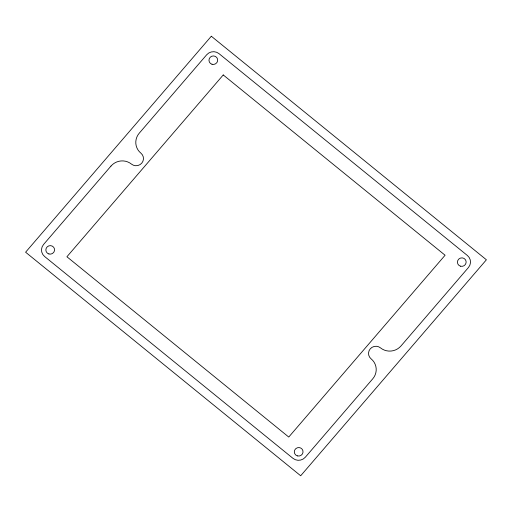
<?xml version="1.0" encoding="UTF-8"?>
<svg xmlns="http://www.w3.org/2000/svg" width="512" height="512" viewBox="0 0 512 512"><rect width="100%" height="100%" fill="white"/><g stroke="black" fill="none" stroke-linecap="round" stroke-linejoin="round"><path stroke-width="0.77" d="M211.315 36.23L25.6 252.211L300.685 475.77L486.4 259.789L211.315 36.23M110.989 166.061L43.558 244.48A8.749 8.493 -15.5 0 0 44.563 256.461L293.024 458.381A8.749 8.493 -15.5 0 0 305.331 457.216L372.762 378.797A14.579 14.157 -15.5 0 0 371.085 358.829A7.29 7.078 -15.5 0 1 370.246 348.845A7.29 7.078 -15.5 0 1 380.506 347.878A14.579 14.157 -15.5 0 0 401.011 345.939L468.442 267.52A8.749 8.493 -15.5 0 0 467.437 255.539L218.976 53.619A8.749 8.493 -15.5 0 0 206.669 54.784L139.238 133.203A14.579 14.157 -15.5 0 0 140.915 153.171A7.29 7.078 -15.5 0 1 141.754 163.155A7.29 7.078 -15.5 0 1 131.494 164.122A14.579 14.157 -15.5 0 0 110.989 166.061M223.245 74.95L66.912 256.762L288.755 437.05L445.088 255.238L223.245 74.95M460.499 266.195A4.371 4.243 -15.5 0 0 466.042 261.101A4.371 4.243 -15.5 0 0 458.822 259.04A4.371 4.243 -15.5 0 0 460.499 266.195M297.389 455.891A4.371 4.243 -15.5 0 0 302.931 450.797A4.371 4.243 -15.5 0 0 295.706 448.73A4.371 4.243 -15.5 0 0 297.389 455.891M48.922 253.971A4.371 4.243 -15.5 0 0 54.47 248.877A4.371 4.243 -15.5 0 0 47.245 246.81A4.371 4.243 -15.5 0 0 48.922 253.971M212.038 64.275A4.371 4.243 -15.5 0 0 217.581 59.181A4.371 4.243 -15.5 0 0 210.355 57.12A4.371 4.243 -15.5 0 0 212.038 64.275"/></g></svg>
